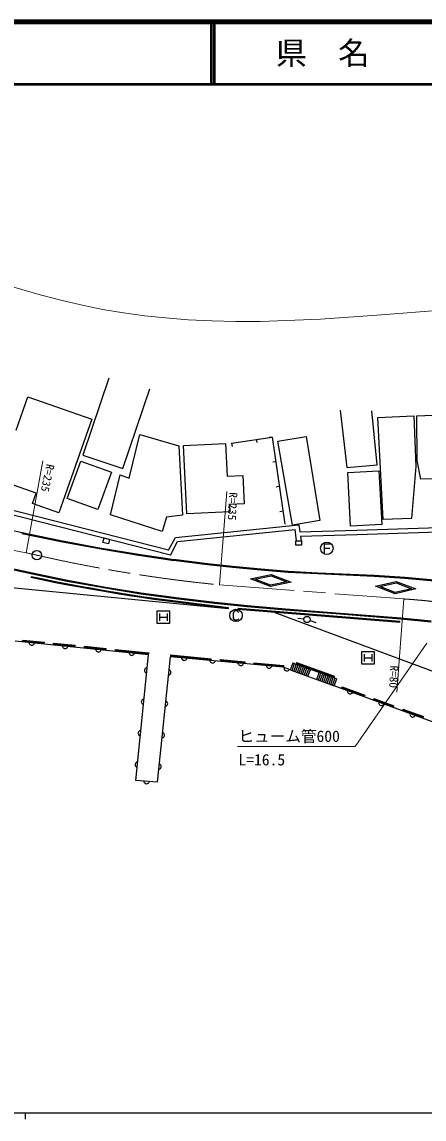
# Model space of a CAD drawing. Units: millimetres, scale not verified. Extents: x 40000 to 680000, y 20000 to 380000.
# Drawn here: x 267468 to 331870, y 204000 to 380000 of the extents above; entities that cross this region are included whole.
import ezdxf
from ezdxf.enums import TextEntityAlignment as Align

# ---------------------------------------------------------------- set-up
doc = ezdxf.new("R2010")
doc.units = ezdxf.units.MM
doc.header["$LTSCALE"] = 1000
doc.linetypes.add('CHAIN', pattern=[18.5, 12, -1.5, 3.5, -1.5])
for name, color, linetype, lineweight in [('M-BGD', 7, 'Continuous', 25), ('M-BGD-EXST', 7, 'Continuous', 25), ('M-BMK', 2, 'CHAIN', 13), ('M-BMK-SRVR', 3, 'Continuous', 25), ('M-STR-HTXT', 7, 'Continuous', 13), ('M-TTL', 2, 'Continuous', 140), ('M-TTL-BAND', 7, 'Continuous', 25), ('M-TTL-LINE', 7, 'Continuous', 50)]:
    doc.layers.add(name, color=color, linetype=linetype, lineweight=lineweight)
doc.layers.add('M-TTL-TXT', color=7, linetype='Continuous')
doc.styles.add('ＭＳ ゴシック', font='')
doc.styles.get('ＭＳ ゴシック').set_extended_font_data('MS Gothic')

msp = doc.modelspace()

# ---------------------------------------------------------------- linework, layer by layer
at = {"layer": 'M-BGD'}
for p, q in [((281399, 322832), (277233, 310499)), ((283636, 308337), (287957, 321138)), ((266525, 314528), (268406, 319864)), ((268406, 319864), (278642, 316257)), ((318448, 317725), (319490, 308506)), ((324390, 308944), (323519, 317635)), ((324476, 316567), (330232, 316806)), ((330232, 316806), (330532, 308668)), ((330731, 316818), (339104, 317121)), ((330760, 309622), (330731, 316818)), ((278642, 316257), (273355, 301257)), ((325302, 300170), (324476, 316567)), ((284630, 306807), (286326, 313795)), ((286326, 313795), (292575, 311997)), ((301046, 312402), (307559, 313384)), ((307559, 313384), (307072, 313314)), ((307559, 313384), (309555, 299415)), ((308446, 312756), (313003, 313506)), ((313003, 313506), (315183, 300001)), ((292575, 311997), (293188, 300867)), ((293348, 312055), (300077, 312382)), ((293882, 301084), (293348, 312055)), ((300077, 312382), (300332, 307128)), ((301046, 312402), (301119, 311915)), ((305001, 312998), (305074, 312512)), ((310805, 299295), (308446, 312756)), ((277233, 310499), (283636, 308337)), ((274723, 303568), (276904, 309546)), ((276904, 309546), (281819, 307754)), ((308125, 309424), (307638, 309354)), ((319490, 308506), (324390, 308944)), ((330532, 308668), (329837, 300330)), ((331348, 306639), (330760, 309622)), ((269740, 304416), (262564, 306945)), ((281819, 307754), (279639, 301776)), ((281640, 300913), (283222, 307347)), ((283222, 307347), (284630, 306807)), ((300332, 307128), (302861, 307252)), ((302861, 307252), (303081, 302718)), ((319651, 307709), (324636, 307975)), ((320111, 299119), (319651, 307709)), ((324636, 307975), (325095, 299386)), ((338453, 306786), (331348, 306639)), ((308691, 305464), (308203, 305395)), ((269149, 302740), (269740, 304416)), ((273355, 301257), (269149, 302740)), ((279639, 301776), (274723, 303568)), ((291245, 294472), (264170, 301378)), ((290933, 295274), (264341, 302057)), ((300786, 301420), (293882, 301084)), ((303081, 302718), (300729, 302603)), ((300729, 302603), (300786, 301420)), ((300729, 302603), (300786, 301420)), ((309256, 301505), (308769, 301435)), ((262239, 299238), (267483, 298099)), ((289901, 298264), (281640, 300913)), ((290626, 300555), (289901, 298264)), ((293188, 300867), (290626, 300555)), ((292038, 297302), (311803, 299337)), ((315183, 300001), (310805, 299295)), ((311803, 299337), (311968, 298180)), ((325095, 299386), (320111, 299119)), ((329837, 300330), (325302, 300170)), ((267452, 297952), (273669, 296658)), ((267483, 298099), (273698, 296806)), ((292399, 296635), (311205, 298572)), ((311462, 296759), (311205, 298572)), ((311968, 298180), (321112, 298469)), ((312067, 297483), (321135, 297769)), ((312067, 297483), (312167, 296780)), ((321112, 298469), (337178, 299009)), ((321135, 297769), (337202, 298310)), ((194015, 296209), (300513, 285889)), ((273669, 296658), (279835, 295505)), ((273698, 296806), (279861, 295653)), ((280434, 296484), (280617, 297241)), ((281318, 296270), (280434, 296484)), ((280617, 297241), (281501, 297027)), ((281501, 297027), (281318, 296270)), ((290933, 295274), (292038, 297302)), ((291245, 294472), (292399, 296635)), ((311324, 296755), (312229, 296781)), ((311343, 296064), (311324, 296755)), ((312249, 296090), (311343, 296064)), ((312229, 296781), (312249, 296090)), ((315890, 296279), (316810, 296279)), ((315890, 296279), (315890, 294759)), ((279835, 295505), (286131, 294449)), ((279861, 295653), (286155, 294597)), ((286131, 294449), (290433, 293813)), ((286155, 294597), (290456, 293962)), ((290456, 293962), (291765, 293764)), ((315890, 295559), (316770, 295559)), ((264917, 292368), (269895, 291299)), ((264948, 292514), (269926, 291446)), ((290433, 293813), (291742, 293616)), ((297178, 292928), (291742, 293616)), ((297196, 293077), (291761, 293765)), ((301183, 292473), (297178, 292928)), ((301199, 292622), (297196, 293077)), ((305716, 292051), (301183, 292473)), ((305729, 292201), (301199, 292622)), ((310119, 291851), (305729, 292201)), ((270857, 290445), (268889, 290853)), ((270888, 290592), (268919, 290999)), ((269895, 291299), (274711, 290315)), ((269926, 291446), (274739, 290462)), ((272824, 290039), (270857, 290445)), ((272853, 290186), (270888, 290592)), ((274739, 290462), (280873, 289345)), ((304083, 290638), (307393, 291354)), ((307260, 289429), (304083, 290638)), ((304784, 290585), (307378, 291146)), ((307276, 289637), (304784, 290585)), ((310109, 291701), (305716, 292051)), ((307378, 291146), (309879, 290202)), ((307393, 291354), (310583, 290150)), ((314857, 291440), (310109, 291701)), ((314865, 291590), (310119, 291851)), ((323877, 291026), (314857, 291440)), ((323885, 291176), (314865, 291590)), ((328790, 290724), (323877, 291026)), ((328802, 290873), (323885, 291176)), ((333470, 290286), (328790, 290724)), ((333488, 290435), (328802, 290873)), ((274802, 289663), (272824, 290039)), ((274830, 289810), (272853, 290186)), ((274711, 290315), (280847, 289198)), ((276760, 289309), (274802, 289663)), ((276787, 289456), (274830, 289810)), ((278745, 288949), (276760, 289309)), ((278771, 289096), (276787, 289456)), ((280695, 288606), (278745, 288949)), ((280720, 288754), (278771, 289096)), ((282715, 288413), (280720, 288754)), ((280847, 289198), (286510, 288279)), ((280873, 289345), (286532, 288427)), ((310583, 290150), (307260, 289429)), ((309879, 290202), (307276, 289637)), ((324099, 289466), (327401, 290221)), ((327242, 288265), (324099, 289466)), ((324786, 289418), (327387, 290012)), ((327256, 288474), (324786, 289418)), ((330538, 289041), (327242, 288265)), ((329852, 289085), (327256, 288474)), ((327387, 290012), (329852, 289085)), ((327401, 290221), (330538, 289041)), ((282691, 288265), (280695, 288606)), ((284674, 287944), (282691, 288265)), ((284698, 288092), (282715, 288413)), ((286640, 287647), (284674, 287944)), ((286663, 287796), (284698, 288092)), ((286510, 288279), (292551, 287453)), ((286532, 288427), (292571, 287602)), ((288614, 287354), (286640, 287647)), ((288634, 287502), (286663, 287796)), ((294610, 286584), (288614, 287354)), ((294628, 286733), (288634, 287502)), ((292551, 287453), (298328, 286747)), ((292571, 287602), (298345, 286896)), ((298345, 286896), (303569, 286365)), ((300558, 285884), (294610, 286584)), ((300576, 286033), (294628, 286733)), ((298328, 286747), (303554, 286216)), ((300558, 285884), (300576, 286033)), ((302072, 285755), (302085, 285905)), ((310057, 285090), (302072, 285755)), ((310069, 285239), (302085, 285905)), ((303554, 286216), (309677, 285684)), ((303569, 286365), (309689, 285834)), ((307986, 285262), (358074, 266630)), ((309677, 285684), (317726, 285083)), ((309689, 285834), (317737, 285232)), ((316036, 284766), (310069, 285239)), ((317737, 285232), (328146, 284413)), ((316024, 284617), (310057, 285090)), ((312644, 284202), (311652, 284326)), ((313614, 283981), (314563, 283665)), ((322003, 284138), (316024, 284617)), ((322015, 284288), (316036, 284766)), ((317726, 285083), (328133, 284264)), ((327991, 283675), (322003, 284138)), ((328003, 283825), (322015, 284288)), ((327991, 283675), (328003, 283825)), ((328133, 284264), (332995, 283757)), ((328146, 284413), (333013, 283906)), ((287719, 278495), (266365, 280661)), ((267578, 280685), (267593, 280834)), ((267578, 280685), (271040, 280337)), ((267593, 280834), (271055, 280486)), ((268587, 280436), (268612, 280325)), ((268612, 280325), (268657, 280230)), ((268657, 280230), (268737, 280131)), ((268737, 280131), (268821, 280068)), ((268821, 280068), (268925, 280021)), ((268925, 280021), (269068, 280007)), ((269068, 280007), (269179, 280032)), ((269179, 280032), (269274, 280076)), ((269274, 280076), (269373, 280157)), ((269373, 280157), (269436, 280241)), ((269436, 280241), (269482, 280345)), ((271040, 280337), (271055, 280486)), ((272524, 280197), (272539, 280347)), ((272524, 280197), (275984, 279849)), ((272539, 280347), (275999, 279998)), ((273925, 279894), (273950, 279783)), ((275984, 279849), (275999, 279998)), ((273950, 279783), (273995, 279688)), ((273995, 279688), (274075, 279589)), ((274075, 279589), (274160, 279527)), ((274160, 279527), (274263, 279480)), ((274263, 279480), (274407, 279465)), ((274407, 279465), (274518, 279490)), ((274518, 279490), (274613, 279535)), ((274613, 279535), (274711, 279615)), ((274711, 279615), (274774, 279700)), ((274774, 279700), (274821, 279803)), ((277479, 279690), (277495, 279839)), ((277479, 279690), (280965, 279325)), ((277495, 279839), (280980, 279474)), ((279264, 279353), (279289, 279242)), ((279289, 279242), (279334, 279147)), ((279334, 279147), (279414, 279048)), ((279414, 279048), (279498, 278985)), ((279498, 278985), (279602, 278938)), ((279602, 278938), (279745, 278924)), ((279745, 278924), (279856, 278949)), ((279856, 278949), (279951, 278993)), ((279951, 278993), (280050, 279074)), ((280050, 279074), (280113, 279158)), ((280113, 279158), (280159, 279262)), ((280965, 279325), (280980, 279474)), ((282449, 279185), (282463, 279334)), ((282449, 279185), (287770, 278668)), ((282463, 279334), (287784, 278818)), ((284602, 278811), (284627, 278700)), ((284627, 278700), (284672, 278605)), ((284672, 278605), (284752, 278506)), ((284752, 278506), (284837, 278444)), ((284837, 278444), (284940, 278397)), ((284940, 278397), (285084, 278382)), ((285084, 278382), (285195, 278407)), ((285195, 278407), (285290, 278452)), ((285290, 278452), (285388, 278532)), ((285388, 278532), (285451, 278617)), ((285451, 278617), (285498, 278720)), ((285718, 258328), (287719, 278495)), ((287784, 278818), (287770, 278668)), ((291198, 278175), (289136, 258021)), ((309306, 276491), (291198, 278175)), ((291278, 278453), (291263, 278304)), ((291263, 278304), (297779, 277676)), ((291278, 278453), (297793, 277825)), ((287308, 276352), (287209, 276271)), ((287403, 276397), (287308, 276352)), ((287514, 276422), (287403, 276397)), ((293014, 278006), (293039, 277895)), ((293039, 277895), (293085, 277801)), ((293085, 277801), (293166, 277703)), ((293166, 277703), (293251, 277640)), ((293251, 277640), (293355, 277595)), ((293355, 277595), (293498, 277581)), ((293498, 277581), (293609, 277607)), ((293609, 277607), (293704, 277653)), ((293704, 277653), (293802, 277734)), ((293802, 277734), (293864, 277818)), ((293864, 277818), (293910, 277923)), ((297541, 277585), (297566, 277474)), ((297566, 277474), (297612, 277380)), ((297612, 277380), (297693, 277282)), ((297693, 277282), (297778, 277220)), ((297778, 277220), (297882, 277174)), ((297779, 277676), (297793, 277825)), ((297882, 277174), (298025, 277160)), ((298025, 277160), (298136, 277186)), ((298136, 277186), (298231, 277232)), ((298231, 277232), (298329, 277313)), ((298329, 277313), (298391, 277398)), ((298391, 277398), (298437, 277502)), ((299258, 277558), (299272, 277707)), ((299258, 277558), (303162, 277179)), ((299272, 277707), (303176, 277328)), ((302067, 277164), (302093, 277053)), ((302093, 277053), (302139, 276959)), ((302139, 276959), (302220, 276861)), ((302220, 276861), (302305, 276799)), ((302305, 276799), (302409, 276753)), ((302409, 276753), (302552, 276739)), ((302552, 276739), (302663, 276765)), ((302663, 276765), (302758, 276811)), ((302758, 276811), (302856, 276892)), ((302856, 276892), (302918, 276977)), ((302918, 276977), (302964, 277081)), ((303176, 277328), (303162, 277179)), ((304596, 277187), (304582, 277037)), ((304582, 277037), (309341, 276600)), ((304596, 277187), (309355, 276749)), ((306594, 276743), (306620, 276632)), ((306620, 276632), (306666, 276538)), ((306666, 276538), (306747, 276440)), ((306747, 276440), (306832, 276378)), ((306832, 276378), (306936, 276332)), ((306936, 276332), (307079, 276318)), ((307079, 276318), (307190, 276344)), ((307190, 276344), (307285, 276390)), ((307285, 276390), (307383, 276471)), ((307383, 276471), (307445, 276556)), ((307445, 276556), (307491, 276660)), ((310436, 276073), (309306, 276491)), ((309355, 276749), (309341, 276600)), ((309449, 276438), (309445, 276324)), ((309445, 276324), (309465, 276221)), ((310854, 277159), (310436, 276073)), ((310732, 275965), (311134, 277058)), ((317905, 274619), (310854, 277159)), ((311014, 275863), (311416, 276957)), ((311296, 275761), (311698, 276855)), ((311452, 277261), (311401, 277120)), ((311401, 277120), (317489, 274933)), ((311452, 277261), (317540, 275074)), ((311578, 275658), (311980, 276753)), ((311859, 275556), (312263, 276652)), ((312141, 275453), (312545, 276550)), ((312423, 275351), (312827, 276448)), ((312705, 275248), (313109, 276347)), ((287100, 276083), (287086, 275940)), ((287086, 275940), (287111, 275829)), ((287147, 276187), (287100, 276083)), ((287111, 275829), (287156, 275734)), ((287209, 276271), (287147, 276187)), ((287156, 275734), (287237, 275635)), ((287237, 275635), (287321, 275573)), ((287321, 275573), (287425, 275526)), ((290895, 275208), (291006, 275233)), ((291090, 276056), (290986, 276103)), ((291006, 275233), (291101, 275277)), ((291174, 275994), (291090, 276056)), ((291101, 275277), (291199, 275358)), ((291254, 275895), (291174, 275994)), ((291199, 275358), (291262, 275442)), ((291299, 275800), (291254, 275895)), ((291262, 275442), (291309, 275545)), ((291324, 275689), (291299, 275800)), ((291309, 275545), (291324, 275689)), ((309465, 276221), (309518, 276106)), ((309483, 276099), (309508, 276089)), ((309483, 276099), (309508, 276089)), ((309518, 276106), (309584, 276024)), ((309584, 276024), (309672, 275952)), ((309672, 275952), (309807, 275902)), ((309807, 275902), (309921, 275899)), ((309921, 275899), (310024, 275918)), ((310024, 275918), (310140, 275971)), ((310140, 275971), (310222, 276037)), ((310222, 276037), (310293, 276126)), ((310436, 276073), (317497, 273508)), ((312987, 275146), (313392, 276245)), ((313269, 275043), (313674, 276143)), ((314679, 274531), (315085, 275635)), ((314959, 274430), (315365, 275534)), ((315241, 274327), (315647, 275433)), ((315521, 274219), (315930, 275331)), ((315805, 274122), (316212, 275229)), ((316085, 274016), (316494, 275128)), ((316369, 273917), (316776, 275026)), ((316650, 273813), (317059, 274924)), ((316932, 273711), (317341, 274823)), ((317214, 273609), (317623, 274721)), ((317489, 274933), (317540, 275074)), ((317497, 273508), (317905, 274619)), ((352640, 260521), (317497, 273508)), ((318686, 273211), (318738, 273352)), ((318686, 273211), (322337, 271878)), ((318738, 273352), (322388, 272019)), ((286600, 271041), (286586, 270898)), ((286646, 271145), (286600, 271041)), ((286709, 271230), (286646, 271145)), ((286807, 271310), (286709, 271230)), ((286902, 271355), (286807, 271310)), ((287013, 271380), (286902, 271355)), ((290575, 271018), (290471, 271065)), ((319585, 272736), (319581, 272622)), ((319581, 272622), (319600, 272519)), ((319600, 272519), (319654, 272403)), ((319654, 272403), (319719, 272322)), ((319719, 272322), (319808, 272250)), ((319808, 272250), (319943, 272200)), ((319943, 272200), (320057, 272197)), ((320057, 272197), (320160, 272216)), ((320160, 272216), (320276, 272270)), ((320276, 272270), (320358, 272335)), ((320358, 272335), (320429, 272424)), ((322388, 272019), (322337, 271878)), ((323766, 271351), (323818, 271491)), ((323766, 271351), (327000, 270149)), ((323818, 271491), (327053, 270290)), ((286586, 270898), (286611, 270787)), ((286611, 270787), (286656, 270692)), ((286656, 270692), (286736, 270594)), ((286736, 270594), (286821, 270531)), ((286821, 270531), (286924, 270485)), ((290379, 270170), (290490, 270194)), ((290490, 270194), (290585, 270239)), ((290659, 270955), (290575, 271018)), ((290585, 270239), (290684, 270319)), ((290739, 270856), (290659, 270955)), ((290684, 270319), (290747, 270403)), ((290783, 270761), (290739, 270856)), ((290747, 270403), (290794, 270507)), ((290808, 270650), (290783, 270761)), ((290794, 270507), (290808, 270650)), ((324605, 270881), (324602, 270767)), ((324602, 270767), (324621, 270664)), ((324621, 270664), (324674, 270548)), ((324674, 270548), (324740, 270466)), ((324740, 270466), (324829, 270395)), ((324829, 270395), (324964, 270345)), ((324964, 270345), (325078, 270342)), ((325078, 270342), (325181, 270361)), ((325181, 270361), (325296, 270414)), ((325296, 270414), (325378, 270480)), ((325378, 270480), (325449, 270569)), ((327000, 270149), (327053, 270290)), ((328408, 269626), (328460, 269767)), ((328408, 269626), (331722, 268422)), ((328460, 269767), (331773, 268563)), ((329626, 269025), (329622, 268912)), ((329622, 268912), (329642, 268809)), ((329642, 268809), (329695, 268693)), ((329695, 268693), (329760, 268611)), ((329760, 268611), (329849, 268540)), ((329849, 268540), (329984, 268490)), ((329984, 268490), (330098, 268486)), ((330098, 268486), (330201, 268506)), ((330201, 268506), (330317, 268559)), ((330317, 268559), (330399, 268625)), ((330399, 268625), (330470, 268714)), ((331722, 268422), (331773, 268563)), ((286100, 266000), (286085, 265856)), ((286085, 265856), (286110, 265745)), ((286146, 266104), (286100, 266000)), ((286209, 266188), (286146, 266104)), ((286307, 266269), (286209, 266188)), ((286402, 266313), (286307, 266269)), ((286513, 266339), (286402, 266313)), ((290059, 265980), (289955, 266026)), ((290143, 265917), (290059, 265980)), ((290223, 265818), (290143, 265917)), ((290268, 265723), (290223, 265818)), ((286110, 265745), (286155, 265651)), ((286155, 265651), (286236, 265552)), ((286236, 265552), (286320, 265490)), ((286320, 265490), (286424, 265443)), ((289864, 265131), (289975, 265156)), ((289975, 265156), (290070, 265200)), ((290070, 265200), (290169, 265281)), ((290169, 265281), (290231, 265365)), ((290231, 265365), (290278, 265469)), ((290293, 265612), (290268, 265723)), ((290278, 265469), (290293, 265612)), ((285599, 260958), (285585, 260815)), ((285585, 260815), (285610, 260704)), ((285646, 261062), (285599, 260958)), ((285610, 260704), (285655, 260609)), ((285708, 261146), (285646, 261062)), ((285655, 260609), (285736, 260510)), ((285807, 261227), (285708, 261146)), ((285736, 260510), (285820, 260448)), ((285902, 261272), (285807, 261227)), ((286013, 261297), (285902, 261272)), ((289544, 260941), (289440, 260988)), ((289628, 260878), (289544, 260941)), ((289708, 260780), (289628, 260878)), ((289753, 260685), (289708, 260780)), ((289777, 260573), (289753, 260685)), ((289763, 260430), (289777, 260573)), ((285820, 260448), (285924, 260401)), ((289348, 260093), (289459, 260117)), ((289459, 260117), (289554, 260162)), ((289554, 260162), (289653, 260242)), ((289653, 260242), (289716, 260326)), ((289716, 260326), (289763, 260430)), ((289136, 258021), (285718, 258328)), ((286979, 258215), (287005, 258104)), ((287005, 258104), (287051, 258010)), ((287051, 258010), (287132, 257912)), ((287132, 257912), (287217, 257850)), ((287217, 257850), (287322, 257805)), ((287322, 257805), (287465, 257792)), ((287465, 257792), (287576, 257818)), ((287576, 257818), (287670, 257864)), ((287670, 257864), (287768, 257945)), ((287768, 257945), (287830, 258030)), ((287830, 258030), (287875, 258134))]:
    msp.add_line(p, q, dxfattribs=at)
for centre, radius in [((316290, 295559), 1000), ((313140, 284139), 500)]:
    msp.add_circle(centre, radius, dxfattribs=at)
at = {"layer": 'M-BGD-EXST'}
for p, q in [((289121, 283504), (289121, 285504)), ((289121, 285504), (291121, 285504)), ((291121, 285504), (291121, 283504)), ((301427, 285393), (301307, 285233)), ((301307, 285233), (301307, 284353)), ((301587, 285513), (301427, 285393)), ((301947, 285513), (301587, 285513)), ((302107, 285393), (301947, 285513)), ((302187, 285273), (302107, 285393)), ((291121, 283504), (289121, 283504)), ((289521, 285104), (289521, 283904)), ((289521, 284504), (290721, 284504)), ((290721, 285104), (290721, 283904)), ((301307, 284353), (301427, 284193)), ((301427, 284193), (301587, 284073)), ((301587, 284073), (301947, 284073)), ((301947, 284073), (302107, 284153)), ((302107, 284153), (302187, 284273)), ((321899, 276999), (321899, 278999)), ((321899, 278999), (323899, 278999)), ((322299, 278599), (322299, 277399)), ((323499, 278599), (323499, 277399)), ((323899, 278999), (323899, 276999)), ((323899, 276999), (321899, 276999)), ((322299, 277999), (323499, 277999))]:
    msp.add_line(p, q, dxfattribs=at)
msp.add_circle((301747, 284793), 1000, dxfattribs=at)
at = {"layer": 'M-BMK'}
for p, q in [((246874, 298750), (268118, 294858)), ((299125, 289690), (328632, 287434))]:
    msp.add_line(p, q, dxfattribs=at)
for centre, radius, start, end in [((322184, 523652), 235095, 256.70424, 264.37112), ((323657, 205038), 82546, 68.34271, 86.54453)]:
    msp.add_arc(centre, radius, start, end, dxfattribs=at)
at = {"layer": 'M-BMK-SRVR'}
for radius in [750, 30]:
    msp.add_circle((269857, 294440), radius, dxfattribs=at)
at = {"layer": 'M-STR-HTXT'}
for p, q in [((266182, 337457), (270406, 336228)), ((270406, 336228), (273883, 335316)), ((273883, 335316), (277385, 334502)), ((277385, 334502), (280398, 333891)), ((280398, 333891), (283750, 333323)), ((283750, 333323), (287123, 332868)), ((287123, 332868), (290478, 332517)), ((315266, 332344), (325036, 333037)), ((325036, 333037), (334635, 333754)), ((290478, 332517), (294070, 332233)), ((294070, 332233), (297868, 332037)), ((297868, 332037), (301670, 331945)), ((301670, 331945), (305673, 331955)), ((305673, 331955), (315266, 332344)), ((268118, 294858), (270821, 309613)), ((300269, 304647), (299125, 289690)), ((328632, 287434), (327489, 272478)), ((320844, 263777), (332304, 280364)), ((301995, 263777), (320844, 263777))]:
    msp.add_line(p, q, dxfattribs=at)
at = {"layer": 'M-TTL'}
msp.add_line((680000, 380000), (40000, 380000), dxfattribs=at)
at = {"layer": 'M-TTL-BAND'}
for p, q in [((40000, 205000), (579000, 205000)), ((268000, 205000), (268000, 204000))]:
    msp.add_line(p, q, dxfattribs=at)
at = {"layer": 'M-TTL-LINE'}
for p, q in [((297750, 380000), (297750, 370000)), ((298250, 380000), (298250, 370000)), ((40000, 370000), (680000, 370000))]:
    msp.add_line(p, q, dxfattribs=at)

# ---------------------------------------------------------------- texts
at = {"layer": 'M-STR-HTXT', "style": 'ＭＳ ゴシック'}
for s, rotation, p in [('R=235', 258, (271011, 309259)), ('R=235', 267, (300276, 304602)), ('R=80', 267, (326078, 276804))]:
    msp.add_text(s, height=1320, rotation=rotation, dxfattribs=at).set_placement(p, align=Align.BOTTOM_LEFT)
for s, p in [('ヒューム管600', (302146, 263951)), ('L=16.5', (302146, 260181))]:
    msp.add_text(s, height=1833, dxfattribs=at).set_placement(p, align=Align.BOTTOM_LEFT)
at = {"layer": 'M-TTL-TXT', "style": 'ＭＳ ゴシック'}
msp.add_text('県\u3000名', height=3666, dxfattribs=at).set_placement((315625, 375000), align=Align.MIDDLE_CENTER)

doc.saveas('drawing.dxf')
